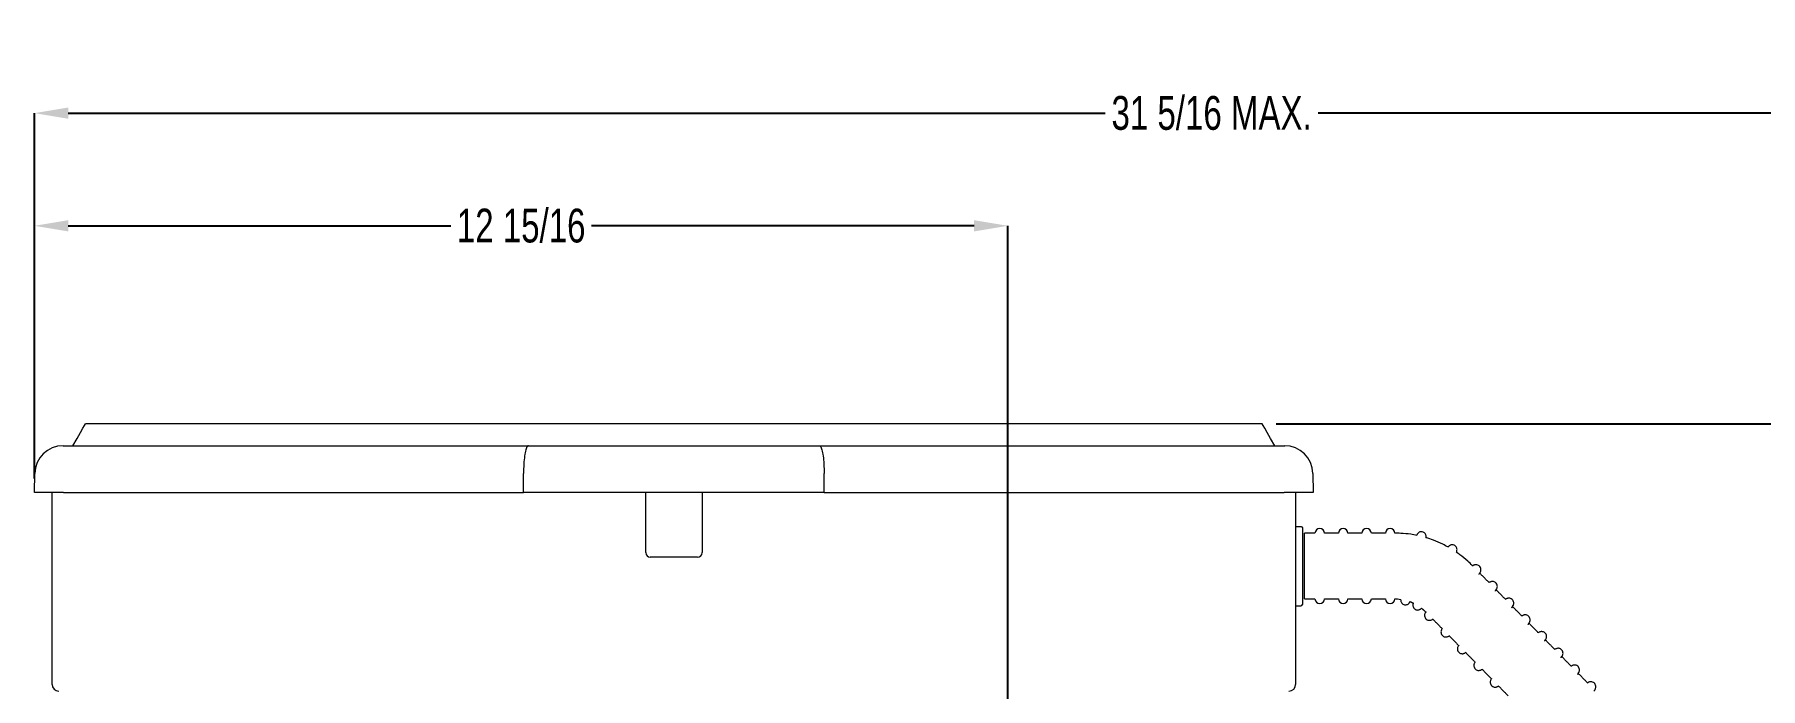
# Model space of a CAD drawing. Header units: inches. Extents: x 2 to 21.8, y 3.7 to 21.2.
# Drawn here: x 9.32 to 16.98, y 18.27 to 21.18 of the extents above; entities that cross this region are included whole.
import ezdxf

# ---------------------------------------------------------------- set-up
doc = ezdxf.new("R2010")
doc.units = ezdxf.units.IN
doc.header["$MEASUREMENT"] = 0
doc.header["$PDSIZE"] = -1
doc.layers.add('DIM', color=1, linetype='Continuous')
doc.styles.add('SLDTEXTSTYLE0', font='ARIAL.TTF', dxfattribs={"width": 0.7})
doc.dimstyles.new('SLDDIMSTYLE0', dxfattribs={"dimtxt": 0.15, "dimasz": 0.15, "dimexe": 0, "dimexo": 0.0625, "dimgap": 0.0375, "dimtad": 0, "dimtih": 1, "dimtoh": 1, "dimdec": 3, "dimlfac": 3, "dimrnd": 1e-09, "dimzin": 12, "dimdsep": 46, "dimtxsty": 'SLDTEXTSTYLE0', "dimsah": 1, "dimcen": 0.09, "dimadec": 0, "dimazin": 0, "dimtfac": 1, "dimtdec": 3, "dimtofl": 0, "dimtmove": 0, "dimatfit": 3, "dimfxl": 0, "dimtolj": 1, "dimtzin": 12, "dimarcsym": 0})

# ---------------------------------------------------------------- blocks, each defined once
blk = doc.blocks.new('*D15')
at = {"color": 0, "linetype": 'ByBlock', "lineweight": -2}
for p, q in [((9.3176, 19.2055), (9.3176, 20.3271)), ((9.4676, 20.3271), (11.1654, 20.3271)), ((13.4864, 20.3271), (11.7886, 20.3271)), ((13.6364, 15.3465), (13.6364, 20.3271))]:
    blk.add_line(p, q, dxfattribs=at)
at = {"color": 0, "linetype": 'ByBlock'}
for points in [[(9.3176, 20.3271), (9.4676, 20.3021), (9.4676, 20.3521)], [(13.6364, 20.3271), (13.4864, 20.3021), (13.4864, 20.3521)]]:
    blk.add_solid(points, dxfattribs=at)
at = {"layer": 'DEFPOINTS', "color": 0, "linetype": 'ByBlock'}
for p in [(9.3176, 19.143), (13.6364, 15.284)]:
    blk.add_point(p, dxfattribs=at)
at = {"color": 0, "linetype": 'ByBlock', "insert": (11.477, 20.3271), "char_height": 0.15, "attachment_point": 5, "style": 'SLDTEXTSTYLE0'}
blk.add_mtext('12 15/16', dxfattribs=at)
blk = doc.blocks.new('*D16')
at = {"color": 0, "linetype": 'ByBlock', "lineweight": -2}
for p, q in [((9.3176, 19.2055), (9.3176, 20.8271)), ((9.4676, 20.8271), (14.0684, 20.8271)), ((19.6141, 20.8271), (15.0133, 20.8271)), ((19.7641, 16.4019), (19.7641, 20.8271))]:
    blk.add_line(p, q, dxfattribs=at)
at = {"color": 0, "linetype": 'ByBlock'}
for points in [[(9.3176, 20.8271), (9.4676, 20.8521), (9.4676, 20.8021)], [(19.7641, 20.8271), (19.6141, 20.8521), (19.6141, 20.8021)]]:
    blk.add_solid(points, dxfattribs=at)
at = {"layer": 'DEFPOINTS', "color": 0, "linetype": 'ByBlock'}
for p in [(9.3176, 19.143), (19.7641, 16.3394)]:
    blk.add_point(p, dxfattribs=at)
at = {"color": 0, "linetype": 'ByBlock', "insert": (14.5408, 20.8271), "char_height": 0.15, "attachment_point": 5, "style": 'SLDTEXTSTYLE0'}
blk.add_mtext('31 5/16 MAX.', dxfattribs=at)
blk = doc.blocks.new('*D17')
at = {"color": 0, "linetype": 'ByBlock', "lineweight": -2}
for p, q in [((14.8274, 19.4488), (21.3378, 19.4488)), ((21.3378, 19.2988), (21.3378, 16.8253)), ((21.3378, 14.1217), (21.3378, 16.5952)), ((15.4368, 13.9717), (21.3378, 13.9717))]:
    blk.add_line(p, q, dxfattribs=at)
at = {"color": 0, "linetype": 'ByBlock'}
for points in [[(21.3378, 19.4488), (21.3628, 19.2988), (21.3128, 19.2988)], [(21.3378, 13.9717), (21.3628, 14.1217), (21.3128, 14.1217)]]:
    blk.add_solid(points, dxfattribs=at)
at = {"layer": 'DEFPOINTS', "color": 0, "linetype": 'ByBlock'}
for p in [(14.7649, 19.4488), (15.3743, 13.9717)]:
    blk.add_point(p, dxfattribs=at)
at = {"color": 0, "linetype": 'ByBlock', "insert": (21.3378, 16.7102), "char_height": 0.15, "attachment_point": 5, "style": 'SLDTEXTSTYLE0'}
blk.add_mtext('16 7/16', dxfattribs=at)

msp = doc.modelspace()

# ---------------------------------------------------------------- linework, layer by layer
at = {"color": 7, "linetype": 'Continuous', "lineweight": 15}
for p, q in [((9.444032, 19.3513), (9.446195, 19.3513)), ((9.446195, 19.3513), (11.509281, 19.3513)), ((11.509281, 19.3513), (12.799775, 19.3513)), ((12.799775, 19.3513), (14.862861, 19.3513)), ((14.862861, 19.3513), (14.865024, 19.3513)), ((9.317558, 19.142967), (9.31905, 19.228482)), ((14.990005, 19.228482), (14.991498, 19.142967)), ((9.446195, 19.142967), (9.317558, 19.142967)), ((9.395427, 18.298706), (9.395427, 19.142967)), ((9.446195, 19.142967), (11.487237, 19.142967)), ((12.821818, 19.142967), (11.487237, 19.142967)), ((12.029528, 18.876623), (12.029528, 19.142967)), ((12.279528, 19.142967), (12.279528, 18.876623)), ((12.821818, 19.142967), (14.862861, 19.142967)), ((14.991498, 19.142967), (14.862861, 19.142967)), ((14.913628, 19.142967), (14.913628, 18.298706)), ((14.913628, 18.992633), (14.936961, 18.992633)), ((14.943628, 18.986133), (14.943628, 18.652422)), ((14.953628, 18.804396), (14.953628, 18.96294)), ((12.259528, 18.856623), (12.049528, 18.856623)), ((14.953628, 18.671273), (14.953628, 18.804396)), ((14.943628, 18.652422), (14.943628, 18.647106)), ((9.395427, 18.292039), (9.395427, 18.298706)), ((14.913628, 18.298706), (14.913628, 18.292039))]:
    msp.add_line(p, q, dxfattribs=at)
at = {"color": 7, "linetype": 'Continuous', "lineweight": 15, "flags": 128}
for points in [[(9.487861, 19.3513), (9.50644, 19.38348), (9.521321, 19.409253), (9.532491, 19.428601), (9.539943, 19.441508), (9.54367, 19.447964), (9.544136, 19.448772)], [(14.821194, 19.3513), (14.802615, 19.38348), (14.787735, 19.409253), (14.776565, 19.428601), (14.769113, 19.441508), (14.765385, 19.447964), (14.764919, 19.448772)]]:
    msp.add_lwpolyline(points, dxfattribs=at)
at = {"color": 7, "linetype": 'Continuous', "lineweight": 15}
for centre, radius, start, end in [((9.444032, 19.2263), 0.125, 90, 179), ((14.865024, 19.2263), 0.125, 1, 90), ((15.020294, 18.96294), 0.020833, 0, 180), ((15.124461, 18.96294), 0.020833, 0, 180), ((15.228628, 18.96294), 0.020833, 0, 180), ((15.332794, 18.96294), 0.020833, 360, 180), ((12.049528, 18.876623), 0.02, 180, 270), ((12.259528, 18.876623), 0.02, 270, 0), ((14.936961, 18.647106), 0.006667, 270, 0), ((15.020294, 18.671273), 0.020833, 180, 0), ((15.124461, 18.671273), 0.020833, 180, 0), ((15.228628, 18.671273), 0.020833, 180, 0), ((15.332794, 18.671273), 0.020833, 180, 0), ((9.425361, 18.29204), 0.029933, 180, 270), ((14.883694, 18.29204), 0.029933, 270, 0)]:
    msp.add_arc(centre, radius, start, end, dxfattribs=at)
for points in [[(14.764919, 19.448772), (9.544136, 19.448772)], [(11.487237, 19.142967), (11.487493, 19.228482)], [(12.821818, 19.142967), (12.821562, 19.228482)], [(14.999461, 18.96294), (14.953628, 18.96294)], [(15.103628, 18.96294), (15.041128, 18.96294)], [(15.207794, 18.96294), (15.145294, 18.96294)], [(15.311961, 18.96294), (15.249461, 18.96294)], [(15.355104, 18.96294), (15.353628, 18.96294)], [(15.700142, 18.816675), (15.697381, 18.819486)], [(15.772997, 18.742507), (15.729284, 18.787008)], [(15.845852, 18.66834), (15.802139, 18.712841)], [(14.913628, 18.64044), (14.936961, 18.64044)], [(14.953628, 18.671273), (14.999461, 18.671273)], [(15.041128, 18.671273), (15.103628, 18.671273)], [(15.145294, 18.671273), (15.207794, 18.671273)], [(15.249461, 18.671273), (15.311961, 18.671273)], [(15.353628, 18.671273), (15.355104, 18.671273)], [(15.420466, 18.659472), (15.436488, 18.652412)], [(15.471522, 18.630875), (15.489309, 18.615095)], [(15.489309, 18.615095), (15.49207, 18.612284)], [(15.918707, 18.594174), (15.874994, 18.638674)], [(15.521212, 18.582617), (15.564925, 18.538117)], [(15.991562, 18.520007), (15.947849, 18.564507)], [(15.594067, 18.50845), (15.63778, 18.46395)], [(16.064417, 18.44584), (16.020704, 18.49034)], [(15.666922, 18.434283), (15.710635, 18.389782)], [(16.137272, 18.371673), (16.093559, 18.416173)], [(15.739777, 18.360116), (15.78349, 18.315616)], [(16.210127, 18.297506), (16.166414, 18.342006)], [(15.812632, 18.285949), (15.856345, 18.241449)]]:
    msp.add_open_spline(points, degree=1, dxfattribs=at)
for points, knots in [([(11.509281, 19.3513), (11.509255, 19.3513), (11.50765, 19.351289), (11.503588, 19.348743), (11.497525, 19.334723), (11.49205, 19.30682), (11.488315, 19.270128), (11.487767, 19.242365), (11.487493, 19.228482)], [0, 0, 0, 0, 0.00224265, 0.14161917, 0.35913745, 0.57367612, 0.78681114, 1, 1, 1, 1]), ([(12.799775, 19.3513), (12.7998, 19.3513), (12.801406, 19.351289), (12.805467, 19.348743), (12.811531, 19.334723), (12.817005, 19.30682), (12.820741, 19.270128), (12.821288, 19.242365), (12.821562, 19.228482)], [0, 0, 0, 0, 0.00224265, 0.14161917, 0.35913745, 0.57367612, 0.78681114, 1, 1, 1, 1]), ([(14.936961, 18.992633), (14.937703, 18.992562), (14.939186, 18.992421), (14.941163, 18.991327), (14.94268, 18.989709), (14.943465, 18.987908), (14.943625, 18.986675), (14.943628, 18.986166), (14.943628, 18.986133)], [0, 0, 0, 0, 0.21082028, 0.42157967, 0.63370993, 0.84869617, 0.99031607, 1, 1, 1, 1]), ([(15.451747, 18.953118), (15.442559, 18.954834), (15.418764, 18.959278), (15.386409, 18.962439), (15.363328, 18.962808), (15.355104, 18.96294)], [0, 0, 0, 0, 0.28822008, 0.74637908, 1, 1, 1, 1]), ([(15.492025, 18.943216), (15.492139, 18.944054), (15.492345, 18.945561), (15.492492, 18.948056), (15.492256, 18.951712), (15.491093, 18.956384), (15.488154, 18.961729), (15.482904, 18.96658), (15.475811, 18.969502), (15.46849, 18.969651), (15.462409, 18.967691), (15.458083, 18.964864), (15.455224, 18.96192), (15.453508, 18.959466), (15.452354, 18.957378), (15.451593, 18.955711), (15.451196, 18.954639), (15.451001, 18.954113)], [0, 0, 0, 0, 0.10357347, 0.1863397, 0.23858567, 0.29224764, 0.36112358, 0.43850566, 0.52092767, 0.60441662, 0.67059461, 0.72688745, 0.77539904, 0.81701246, 0.86137986, 0.93192476, 1, 1, 1, 1]), ([(15.591302, 18.900845), (15.583082, 18.905294), (15.561805, 18.916812), (15.528322, 18.931375), (15.502529, 18.939626), (15.490884, 18.943352)], [0, 0, 0, 0, 0.25665587, 0.66441015, 1, 1, 1, 1]), ([(15.627729, 18.880232), (15.628069, 18.881153), (15.628785, 18.883093), (15.629635, 18.886834), (15.629805, 18.892637), (15.62805, 18.89935), (15.623657, 18.905733), (15.61698, 18.910196), (15.609728, 18.911779), (15.603447, 18.911098), (15.598721, 18.909291), (15.595208, 18.907109), (15.592295, 18.904623), (15.590699, 18.903126), (15.58962, 18.901825), (15.589566, 18.90176)], [0, 0, 0, 0, 0.08878867, 0.18713018, 0.26274561, 0.33895124, 0.42236262, 0.50836572, 0.58924968, 0.6567249, 0.71865767, 0.7813364, 0.86506396, 0.99320292, 1, 1, 1, 1]), ([(15.697381, 18.819486), (15.690713, 18.826034), (15.673459, 18.842979), (15.649272, 18.862878), (15.631351, 18.875469), (15.625573, 18.879528)], [0, 0, 0, 0, 0.29913199, 0.77401567, 1, 1, 1, 1]), ([(15.726905, 18.780534), (15.727285, 18.781025), (15.729978, 18.7845), (15.732058, 18.787906), (15.734729, 18.793891), (15.736021, 18.799879), (15.735382, 18.807411), (15.731645, 18.814942), (15.725296, 18.820393), (15.718205, 18.822847), (15.711983, 18.822988), (15.706981, 18.821912), (15.702746, 18.820132), (15.700405, 18.818986), (15.698911, 18.817964), (15.69889, 18.81795)], [0, 0, 0, 0, 0.03355847, 0.23752921, 0.32374402, 0.39500479, 0.46726096, 0.54325425, 0.61992504, 0.68825155, 0.7490846, 0.81084895, 0.88871335, 0.99840714, 1, 1, 1, 1]), ([(15.79976, 18.706367), (15.80014, 18.706858), (15.802833, 18.710335), (15.804913, 18.713739), (15.807584, 18.719724), (15.808876, 18.725712), (15.808236, 18.733244), (15.8045, 18.740776), (15.798151, 18.746228), (15.79106, 18.748679), (15.784838, 18.748824), (15.779836, 18.747733), (15.775918, 18.746156), (15.77374, 18.744906), (15.772565, 18.744231)], [0, 0, 0, 0, 0.03424922, 0.2424015, 0.33038483, 0.4031072, 0.47684554, 0.55440293, 0.63264641, 0.70237241, 0.76445326, 0.82748455, 0.90694605, 1, 1, 1, 1]), ([(15.355104, 18.671273), (15.358781, 18.671246), (15.36731, 18.671182), (15.375734, 18.66983), (15.380527, 18.669061)], [0, 0, 0, 0, 0.43112128, 1, 1, 1, 1]), ([(15.379904, 18.667298), (15.379875, 18.666753), (15.379816, 18.665642), (15.380037, 18.662502), (15.38122, 18.657823), (15.384197, 18.652467), (15.389484, 18.647641), (15.39659, 18.644763), (15.403894, 18.644655), (15.409946, 18.646633), (15.41425, 18.649467), (15.417089, 18.652408), (15.418792, 18.654852), (15.419945, 18.656941), (15.420523, 18.658233), (15.420859, 18.65904), (15.420948, 18.659259)], [0, 0, 0, 0, 0.034501414, 0.070299926, 0.107034342, 0.154097478, 0.206932295, 0.263131311, 0.319805156, 0.3647857, 0.40307497, 0.436068679, 0.464392742, 0.494747057, 0.543299229, 0.561918644, 0.561918644, 0.561918644, 0.561918644]), ([(15.434704, 18.650697), (15.434468, 18.649924), (15.433903, 18.648074), (15.43329, 18.643498), (15.43424, 18.636699), (15.437566, 18.630041), (15.44361, 18.624555), (15.450998, 18.621899), (15.457839, 18.621943), (15.463081, 18.623476), (15.466928, 18.625574), (15.469933, 18.627878), (15.47143, 18.629319), (15.472285, 18.630197)], [0, 0, 0, 0, 0.028521731, 0.068185498, 0.098725551, 0.13279306, 0.168731277, 0.205847311, 0.235611062, 0.262167971, 0.28785912, 0.318349079, 0.363851041, 0.363851041, 0.363851041, 0.363851041]), ([(15.491632, 18.61443), (15.490491, 18.612789), (15.488636, 18.610124), (15.486609, 18.605291), (15.485321, 18.599329), (15.486001, 18.591779), (15.489777, 18.58426), (15.496151, 18.578847), (15.503239, 18.57643), (15.509442, 18.576309), (15.514432, 18.577409), (15.518542, 18.579081), (15.520882, 18.580433), (15.52222, 18.581206)], [0, 0, 0, 0, 0.15117622, 0.24560379, 0.32604113, 0.40750045, 0.49316614, 0.57953375, 0.65633364, 0.72483163, 0.7945108, 0.88251408, 1, 1, 1, 1]), ([(15.872615, 18.6322), (15.872995, 18.632691), (15.875688, 18.636168), (15.877768, 18.639571), (15.880439, 18.645558), (15.881731, 18.651545), (15.881091, 18.659077), (15.877355, 18.666609), (15.871006, 18.67206), (15.863915, 18.674513), (15.857693, 18.674658), (15.852691, 18.673565), (15.848773, 18.67199), (15.846595, 18.670739), (15.84542, 18.670064)], [0, 0, 0, 0, 0.03424918, 0.24240135, 0.33038737, 0.40310531, 0.47684349, 0.55440083, 0.63264421, 0.70237209, 0.76445289, 0.82748429, 0.906945, 1, 1, 1, 1]), ([(15.564487, 18.540263), (15.563345, 18.538622), (15.561491, 18.535956), (15.559464, 18.531125), (15.558176, 18.525162), (15.558856, 18.517612), (15.562632, 18.510093), (15.569006, 18.504679), (15.576094, 18.502264), (15.582297, 18.502141), (15.587286, 18.503243), (15.591398, 18.504913), (15.593737, 18.506266), (15.595075, 18.507039)], [0, 0, 0, 0, 0.15117636, 0.24560072, 0.32604285, 0.40750216, 0.49316791, 0.57953559, 0.65633338, 0.72483176, 0.79451185, 0.88251439, 1, 1, 1, 1]), ([(15.94547, 18.558033), (15.94585, 18.558524), (15.948543, 18.562001), (15.950623, 18.565404), (15.953294, 18.57139), (15.954586, 18.577378), (15.953946, 18.58491), (15.95021, 18.592442), (15.94386, 18.597893), (15.93677, 18.600346), (15.930548, 18.600491), (15.925546, 18.599398), (15.921628, 18.597823), (15.91945, 18.596572), (15.918275, 18.595897)], [0, 0, 0, 0, 0.03424929, 0.24240133, 0.33038741, 0.40310537, 0.47684358, 0.55440072, 0.63264435, 0.70237189, 0.76445297, 0.82748466, 0.90694512, 1, 1, 1, 1]), ([(15.637342, 18.466096), (15.6362, 18.464455), (15.634346, 18.461789), (15.632319, 18.456958), (15.631031, 18.450995), (15.631711, 18.443445), (15.635488, 18.435927), (15.64186, 18.430512), (15.648949, 18.428097), (15.655152, 18.427975), (15.660141, 18.429076), (15.664252, 18.430746), (15.666592, 18.432099), (15.66793, 18.432872)], [0, 0, 0, 0, 0.15117676, 0.24560142, 0.32604372, 0.40750324, 0.49316332, 0.57953559, 0.65633359, 0.72483189, 0.79451131, 0.88251408, 1, 1, 1, 1]), ([(16.018325, 18.483865), (16.018705, 18.484357), (16.021398, 18.487833), (16.023478, 18.491238), (16.026149, 18.497223), (16.027441, 18.50321), (16.026801, 18.510743), (16.023065, 18.518274), (16.016715, 18.523726), (16.009625, 18.526179), (16.003403, 18.526323), (15.998401, 18.525232), (15.994483, 18.523656), (15.992305, 18.522405), (15.99113, 18.52173)], [0, 0, 0, 0, 0.03424919, 0.24240361, 0.33038666, 0.40310466, 0.47684289, 0.55440022, 0.63264389, 0.70237147, 0.76445258, 0.82748328, 0.90694507, 1, 1, 1, 1]), ([(15.710197, 18.391929), (15.709055, 18.390288), (15.707201, 18.387622), (15.705174, 18.38279), (15.703886, 18.376828), (15.704566, 18.369278), (15.708343, 18.36176), (15.714715, 18.356345), (15.721804, 18.35393), (15.728007, 18.353808), (15.732996, 18.354909), (15.737107, 18.356579), (15.739447, 18.357932), (15.740785, 18.358705)], [0, 0, 0, 0, 0.15117674, 0.24560133, 0.32604366, 0.40750317, 0.49316323, 0.57953549, 0.65633424, 0.72483177, 0.79451175, 0.8825141, 1, 1, 1, 1]), ([(16.09118, 18.409698), (16.09156, 18.41019), (16.094253, 18.413666), (16.096333, 18.417071), (16.099004, 18.423056), (16.100296, 18.429044), (16.099656, 18.436576), (16.09592, 18.444107), (16.08957, 18.449559), (16.08248, 18.452012), (16.076258, 18.452156), (16.071256, 18.451065), (16.067338, 18.449489), (16.06516, 18.448238), (16.063985, 18.447563)], [0, 0, 0, 0, 0.03424923, 0.2424038, 0.330387, 0.40310947, 0.47684228, 0.55439972, 0.63264348, 0.70237114, 0.76445233, 0.8274831, 0.90694498, 1, 1, 1, 1]), ([(15.783052, 18.317762), (15.78191, 18.316121), (15.780056, 18.313455), (15.778029, 18.308623), (15.776741, 18.302661), (15.777421, 18.295111), (15.781198, 18.287593), (15.78757, 18.282178), (15.794659, 18.279763), (15.800862, 18.279641), (15.805851, 18.280742), (15.809962, 18.282412), (15.812302, 18.283765), (15.81364, 18.284538)], [0, 0, 0, 0, 0.15117671, 0.24560119, 0.32604358, 0.40750308, 0.49316317, 0.57953541, 0.65633415, 0.72483172, 0.7945117, 0.882514, 1, 1, 1, 1]), ([(16.164035, 18.335531), (16.164415, 18.336022), (16.167108, 18.339499), (16.169188, 18.342904), (16.171859, 18.348889), (16.173151, 18.354877), (16.172511, 18.362408), (16.168775, 18.36994), (16.162425, 18.375392), (16.155335, 18.377845), (16.149113, 18.377989), (16.144111, 18.376898), (16.140193, 18.375321), (16.138015, 18.374071), (16.13684, 18.373397)], [0, 0, 0, 0, 0.03424919, 0.24240417, 0.3303875, 0.40311004, 0.47684299, 0.55440052, 0.6326444, 0.70237182, 0.7644531, 0.82748422, 0.90694606, 1, 1, 1, 1]), ([(16.236889, 18.261364), (16.23727, 18.261855), (16.239963, 18.265332), (16.242042, 18.268737), (16.244714, 18.274722), (16.246006, 18.28071), (16.245366, 18.288241), (16.24163, 18.295773), (16.23528, 18.301225), (16.22819, 18.303678), (16.221968, 18.303822), (16.216965, 18.302731), (16.213048, 18.301154), (16.21087, 18.299904), (16.209695, 18.29923)], [0, 0, 0, 0, 0.03424939, 0.24240417, 0.33038754, 0.4031101, 0.47684303, 0.5544004, 0.63264454, 0.70237193, 0.76445319, 0.82748428, 0.90694609, 1, 1, 1, 1])]:
    msp.add_open_spline(points, degree=3, knots=knots, dxfattribs=at)

# ---------------------------------------------------------------- dimensions: what is measured, and where the dimension line sits
at = {"layer": 'DIM'}
dim = msp.add_linear_dim(base=(9.317558, 20.827105), p1=(19.764094, 16.339431), p2=(9.317558, 19.142967), text='<> MAX.', dimstyle='SLDDIMSTYLE0', override={"dimdec": 4, "dimlunit": 5, "dimfrac": 2}, dxfattribs=at)
dim.commit()
dim.dimension.update_dxf_attribs({"geometry": '*D16', "text_midpoint": (14.540826, 20.827105)})
dim = msp.add_linear_dim(base=(13.636428, 20.327105), p1=(9.317558, 19.142967), p2=(13.636428, 15.284029), dimstyle='SLDDIMSTYLE0', override={"dimdec": 4, "dimlunit": 5, "dimfrac": 2}, dxfattribs=at)
dim.commit()
dim.dimension.update_dxf_attribs({"geometry": '*D15', "text_midpoint": (11.476993, 20.327105)})
dim = msp.add_linear_dim(base=(21.337761, 19.448771), p1=(15.374344, 13.971696), p2=(14.764919, 19.448771), angle=90, dimstyle='SLDDIMSTYLE0', override={"dimdec": 4, "dimlunit": 5, "dimfrac": 2}, dxfattribs=at)
dim.commit()
dim.dimension.update_dxf_attribs({"geometry": '*D17', "text_midpoint": (21.337761, 16.710233)})

doc.saveas('drawing.dxf')
